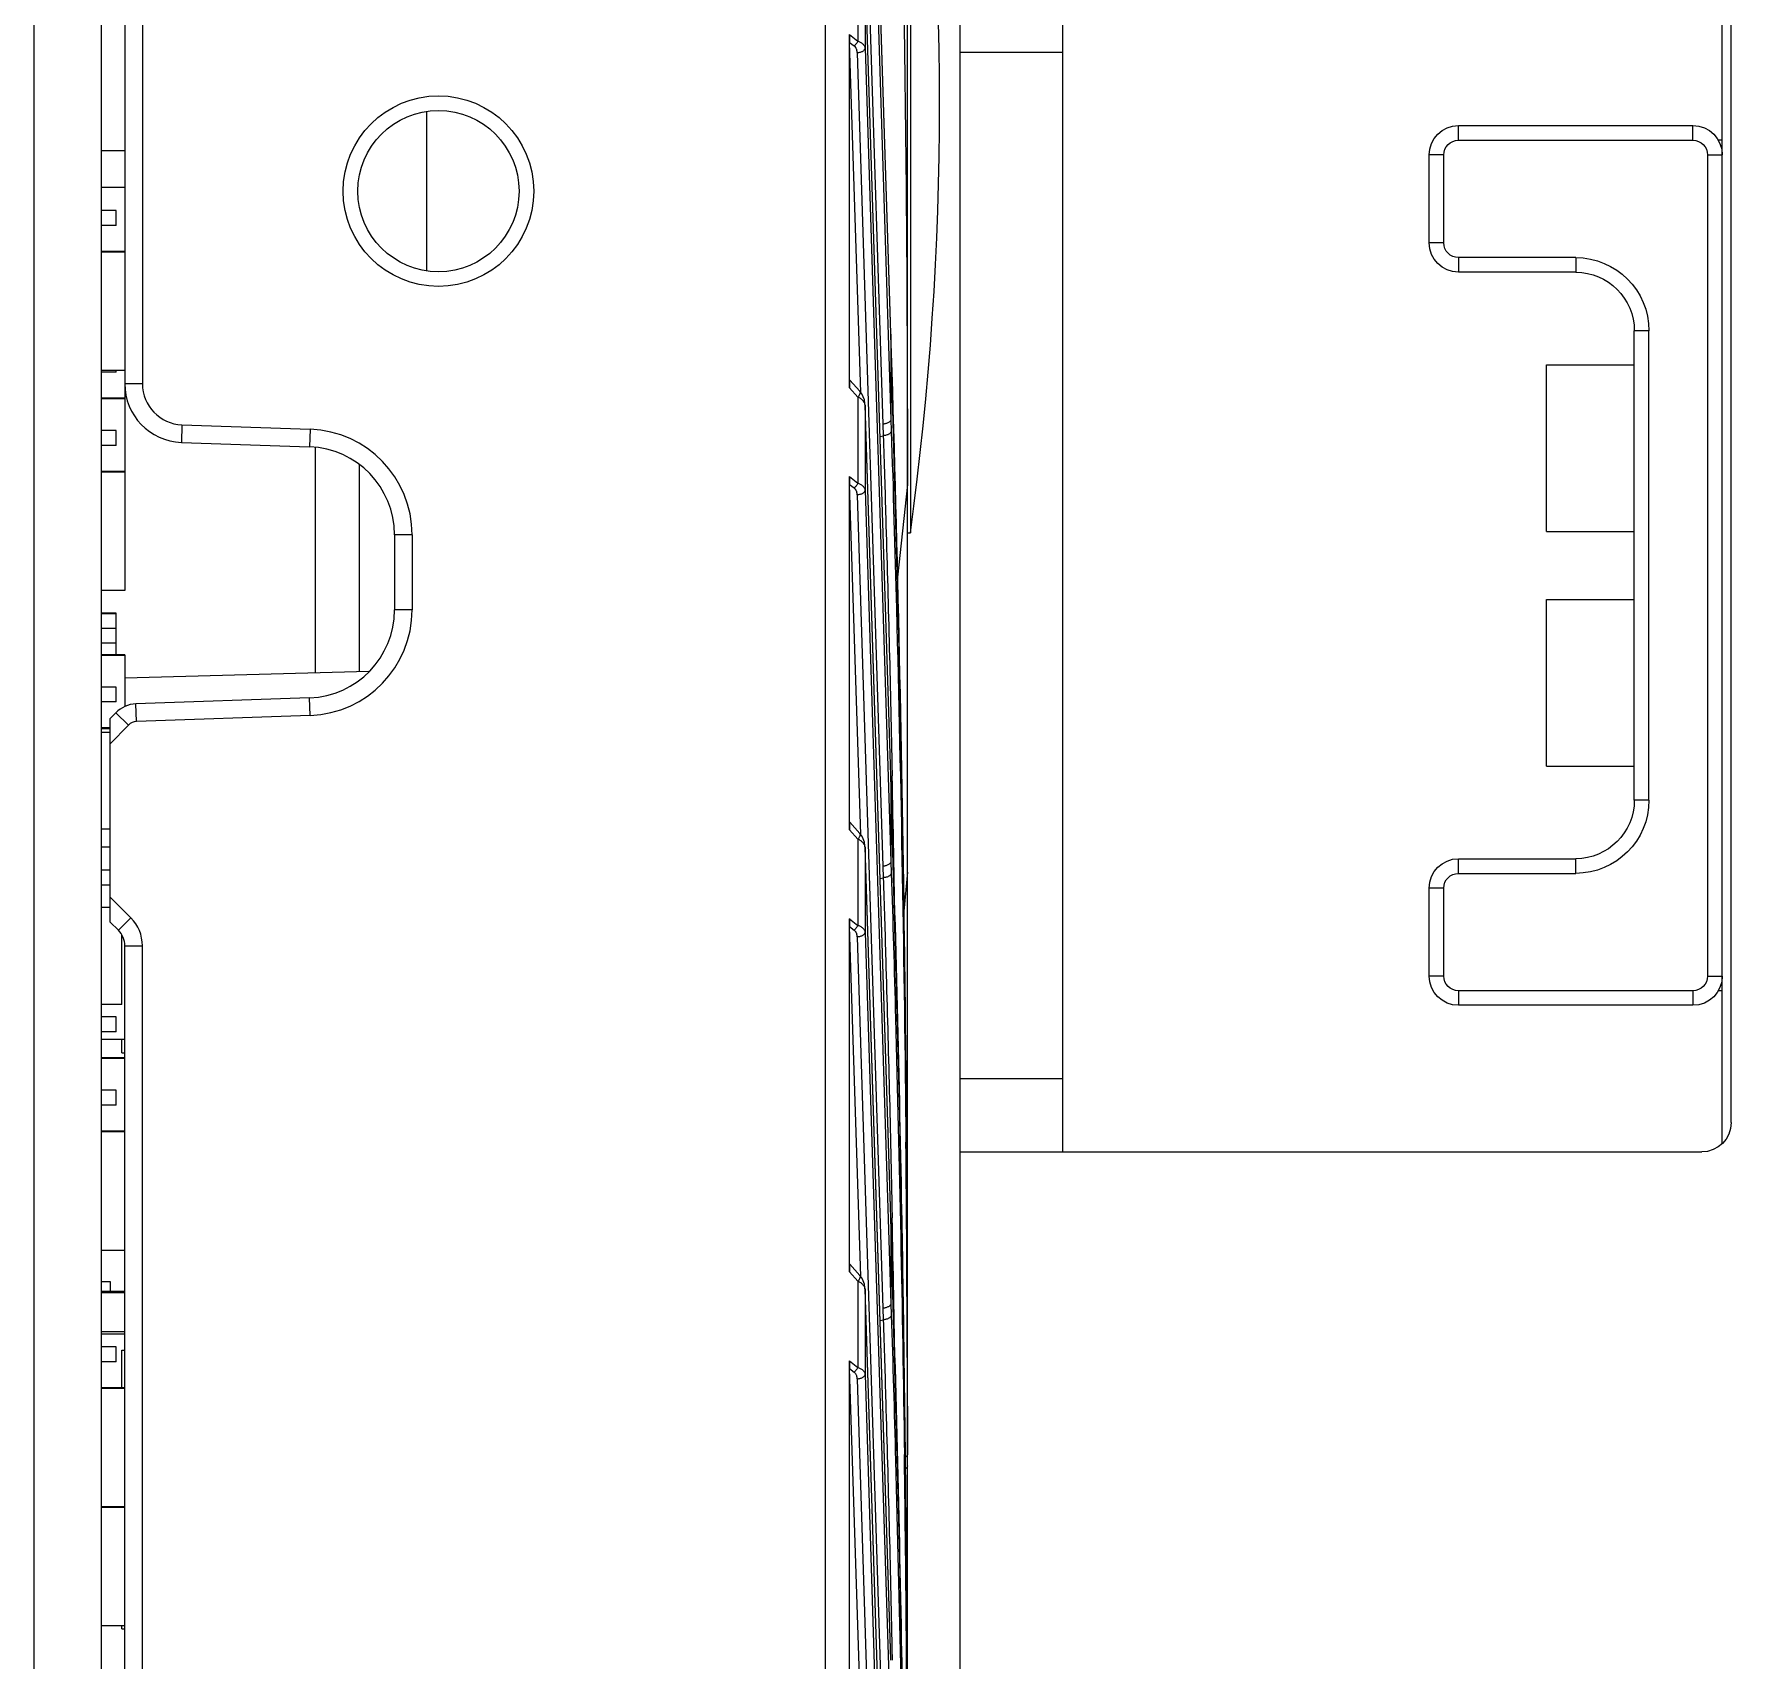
# Model space of a CAD drawing. Header units: millimetres. Extents: x 1409 to 26878, y 589 to 5187.
# Drawn here: x 18727.3 to 18785.2, y 2811.3 to 2866.7 of the extents above; entities that cross this region are included whole.
import ezdxf

# ---------------------------------------------------------------- set-up
doc = ezdxf.new("R2010")
doc.units = ezdxf.units.MM
doc.layers.add('02___PRT_ALL_AXES', color=7, linetype='Continuous')
doc.layers.add('_147615', color=7, linetype='Continuous')

# ---------------------------------------------------------------- blocks, each defined once
blk = doc.blocks.new('rdgx')
at = {"color": 114, "linetype": 'Continuous', "lineweight": -3, "true_color": 0x139b48}
for p, q in [((18150.099, 8185.248), (18150.099, 8857.748)), ((18146.599, 8762.748), (18146.599, 8802.748)), ((18124.099, 8763.034), (18124.099, 8802.462)), ((18123.799, 8763.748), (18123.799, 8801.748)), ((18150.099, 8800.248), (18146.599, 8800.248)), ((18125.099, 8797.248), (18125.099, 8797.748)), ((18133.099, 8797.748), (18125.099, 8797.748)), ((18133.099, 8797.248), (18133.099, 8797.748)), ((18124.099, 8797.248), (18124.233, 8797.248)), ((18124.599, 8796.748), (18124.099, 8796.748)), ((18124.599, 8796.748), (18124.599, 8768.748)), ((18133.099, 8797.248), (18125.099, 8797.248)), ((18133.599, 8793.748), (18133.599, 8796.748)), ((18133.599, 8796.748), (18134.099, 8796.748)), ((18134.099, 8793.748), (18134.099, 8796.748)), ((18133.599, 8793.748), (18134.099, 8793.748)), ((18129.099, 8793.248), (18129.099, 8792.748)), ((18129.099, 8793.248), (18133.099, 8793.248)), ((18129.099, 8792.748), (18133.099, 8792.748)), ((18133.099, 8793.248), (18133.099, 8792.748)), ((18126.599, 8774.748), (18126.599, 8790.748)), ((18126.599, 8790.748), (18127.099, 8790.748)), ((18127.099, 8774.748), (18127.099, 8790.748)), ((18126.599, 8774.748), (18127.099, 8774.748)), ((18129.099, 8772.248), (18129.099, 8772.748)), ((18133.099, 8772.748), (18129.099, 8772.748)), ((18133.099, 8772.248), (18133.099, 8772.748)), ((18133.099, 8772.248), (18129.099, 8772.248)), ((18133.599, 8768.748), (18133.599, 8771.748)), ((18133.599, 8771.748), (18134.099, 8771.748)), ((18134.099, 8768.748), (18134.099, 8771.748)), ((18124.599, 8768.748), (18124.099, 8768.748)), ((18133.599, 8768.748), (18134.099, 8768.748)), ((18124.099, 8768.248), (18124.233, 8768.248)), ((18125.099, 8768.248), (18125.099, 8767.748)), ((18125.099, 8768.248), (18133.099, 8768.248)), ((18133.099, 8768.248), (18133.099, 8767.748)), ((18125.099, 8767.748), (18133.099, 8767.748)), ((18150.099, 8765.248), (18146.599, 8765.248)), ((18150.099, 8762.748), (18124.799, 8762.748))]:
    blk.add_line(p, q, dxfattribs=at)
for centre, radius, start, end in [((18125.099, 8796.748), 1, 90, 180), ((18133.099, 8796.748), 1, 0, 90), ((18125.099, 8796.748), 0.5, 90, 180), ((18133.099, 8796.748), 0.5, 0, 90), ((18133.099, 8793.748), 1, 270, 0), ((18133.099, 8793.748), 0.5, 270, 0), ((18129.099, 8790.748), 2.5, 90, 180), ((18129.099, 8790.748), 2, 90, 180), ((18129.099, 8774.748), 2.5, 180, 270), ((18129.099, 8774.748), 2, 180, 270), ((18133.099, 8771.748), 1, 0, 90), ((18133.099, 8771.748), 0.5, 0, 90), ((18125.099, 8768.748), 1, 180, 270), ((18125.099, 8768.748), 0.5, 180, 270), ((18133.099, 8768.748), 1, 270, 0), ((18133.099, 8768.748), 0.5, 270, 0), ((18124.799, 8763.748), 1, 180, 270)]:
    blk.add_arc(centre, radius, start, end, dxfattribs=at)
at = {"layer": '02___PRT_ALL_AXES', "color": 114, "linetype": 'Continuous', "lineweight": -3, "true_color": 0x139b48}
for p, q in [((18130.099, 8789.588), (18127.099, 8789.588)), ((18130.099, 8783.908), (18130.099, 8789.588)), ((18130.099, 8783.908), (18127.099, 8783.908)), ((18130.099, 8781.588), (18127.099, 8781.588)), ((18130.099, 8775.908), (18130.099, 8781.588)), ((18130.099, 8775.908), (18127.099, 8775.908))]:
    blk.add_line(p, q, dxfattribs=at)
blk = doc.blocks.new('*U77')
blk.add_blockref('rdgx', (-18135.099, -8526.998))
blk = doc.blocks.new('*U78')
at = {"color": 0, "linetype": 'ByBlock', "lineweight": -2, "transparency": 16777216}
blk.add_blockref('*U77', (0, 0), dxfattribs=at)
blk = doc.blocks.new('5555')
at = {"color": 7, "linetype": 'Continuous'}
for p, q in [((2254.952, 3834.509), (2254.952, 3497.009)), ((2257.252, 3497.009), (2257.252, 3834.509)), ((2284.752, 3501.965), (2284.752, 3829.553)), ((2281.952, 3532.465), (2281.952, 3799.053)), ((2258.052, 3797.451), (2258.052, 3757.137)), ((2258.652, 3795.828), (2258.652, 3764.19)), ((2284.178, 3766.286), (2283.307, 3793.625)), ((2284.177, 3766.277), (2283.307, 3793.616)), ((2283.033, 3790.547), (2283.916, 3762.812)), ((2283.307, 3790.707), (2284.19, 3762.972)), ((2283.066, 3778.807), (2283.066, 3775.87)), ((2284.178, 3751.211), (2283.307, 3778.55)), ((2283.307, 3778.54), (2283.307, 3775.632)), ((2284.177, 3751.202), (2283.307, 3778.54)), ((2282.777, 3764.052), (2282.777, 3776.099)), ((2282.777, 3776.099), (2283.066, 3775.87)), ((2283.162, 3763.896), (2282.781, 3775.833)), ((2282.781, 3775.833), (2282.937, 3775.71)), ((2283.033, 3775.472), (2283.916, 3747.737)), ((2283.307, 3775.632), (2284.19, 3747.897)), ((2268.352, 3768.042), (2268.352, 3773.476)), ((2258.052, 3772.137), (2257.252, 3772.137)), ((2258.052, 3770.887), (2257.252, 3770.887)), ((2257.752, 3770.098), (2257.252, 3770.098)), ((2257.752, 3769.59), (2257.752, 3770.098)), ((2257.752, 3769.59), (2257.252, 3769.59)), ((2258.052, 3768.701), (2257.252, 3768.701)), ((2258.052, 3768.676), (2257.252, 3768.676)), ((2284.177, 3766.277), (2284.178, 3766.286)), ((2284.19, 3765.89), (2284.177, 3766.277)), ((2284.19, 3765.89), (2284.178, 3766.286)), ((2284.19, 3765.881), (2284.19, 3765.89)), ((2284.19, 3765.881), (2284.19, 3765.89)), ((2284.19, 3765.881), (2284.19, 3765.89)), ((2284.19, 3765.881), (2284.19, 3762.972)), ((2258.052, 3764.637), (2257.252, 3764.637)), ((2257.752, 3764.59), (2257.252, 3764.59)), ((2257.752, 3764.59), (2257.752, 3764.637)), ((2258.652, 3764.19), (2258.052, 3764.19)), ((2283.133, 3763.933), (2282.788, 3764.315)), ((2258.052, 3763.701), (2257.252, 3763.701)), ((2258.052, 3763.676), (2257.252, 3763.676)), ((2283.066, 3763.732), (2282.777, 3764.052)), ((2283.066, 3763.732), (2283.066, 3760.795)), ((2283.307, 3763.465), (2283.307, 3763.474)), ((2284.178, 3736.136), (2283.307, 3763.474)), ((2283.307, 3763.465), (2283.307, 3760.556)), ((2284.177, 3736.126), (2283.307, 3763.465)), ((2284.19, 3762.972), (2284.202, 3762.579)), ((2257.752, 3762.598), (2257.252, 3762.598)), ((2257.752, 3762.09), (2257.752, 3762.598)), ((2260.003, 3762.791), (2259.982, 3762.192)), ((2260.003, 3762.791), (2264.378, 3762.638)), ((2264.378, 3762.638), (2264.357, 3762.039)), ((2283.821, 3762.393), (2283.929, 3762.419)), ((2283.916, 3762.812), (2283.929, 3762.419)), ((2257.752, 3762.09), (2257.252, 3762.09)), ((2259.982, 3762.192), (2264.357, 3762.039)), ((2258.052, 3761.201), (2257.252, 3761.201)), ((2258.052, 3761.176), (2257.252, 3761.176)), ((2282.777, 3748.977), (2282.777, 3761.024)), ((2282.777, 3761.024), (2283.066, 3760.795)), ((2283.162, 3748.82), (2282.781, 3760.758)), ((2282.781, 3760.758), (2282.937, 3760.635)), ((2284.752, 3760.758), (2284.411, 3757.597)), ((2283.033, 3760.396), (2283.916, 3732.662)), ((2283.307, 3760.556), (2284.19, 3732.822)), ((2267.252, 3759.041), (2267.252, 3756.477)), ((2267.852, 3759.041), (2267.252, 3759.041)), ((2267.852, 3759.041), (2267.852, 3756.477)), ((2258.052, 3757.137), (2257.252, 3757.137)), ((2257.752, 3756.361), (2257.252, 3756.361)), ((2257.752, 3756.348), (2257.252, 3756.348)), ((2257.752, 3754.951), (2257.752, 3756.361)), ((2267.852, 3756.477), (2267.252, 3756.477)), ((2257.752, 3755.84), (2257.252, 3755.84)), ((2257.752, 3755.345), (2257.252, 3755.345)), ((2258.052, 3754.951), (2257.252, 3754.951)), ((2258.052, 3754.926), (2257.252, 3754.926)), ((2258.052, 3754.951), (2258.052, 3753.184)), ((2266.383, 3754.373), (2258.052, 3754.155)), ((2257.752, 3753.848), (2257.252, 3753.848)), ((2257.752, 3753.34), (2257.752, 3753.848)), ((2257.752, 3753.34), (2257.252, 3753.34)), ((2264.357, 3753.479), (2258.428, 3753.272)), ((2258.449, 3752.672), (2258.428, 3753.272)), ((2264.378, 3752.88), (2264.357, 3753.479)), ((2257.743, 3752.967), (2257.552, 3752.769)), ((2257.552, 3745.834), (2257.552, 3752.769)), ((2258.175, 3752.551), (2257.552, 3751.905)), ((2258.175, 3752.551), (2257.743, 3752.967)), ((2264.378, 3752.88), (2258.449, 3752.672)), ((2257.552, 3752.451), (2257.252, 3752.451)), ((2257.552, 3752.426), (2257.252, 3752.426)), ((2257.552, 3752.297), (2257.252, 3752.297)), ((2284.177, 3751.202), (2284.178, 3751.211)), ((2284.19, 3750.815), (2284.177, 3751.202)), ((2284.19, 3750.815), (2284.178, 3751.211)), ((2284.19, 3750.805), (2284.19, 3750.815)), ((2284.19, 3750.805), (2284.19, 3750.815)), ((2284.19, 3750.805), (2284.19, 3750.815)), ((2284.19, 3750.805), (2284.19, 3747.897)), ((2284.225, 3751.212), (2284.234, 3750.816)), ((2283.133, 3748.858), (2282.788, 3749.24)), ((2257.552, 3748.995), (2257.252, 3748.995)), ((2283.066, 3748.657), (2282.777, 3748.977)), ((2283.066, 3748.657), (2283.066, 3745.719)), ((2257.552, 3748.387), (2257.252, 3748.387)), ((2283.307, 3748.389), (2283.307, 3748.399)), ((2284.178, 3721.06), (2283.307, 3748.399)), ((2283.307, 3748.389), (2283.307, 3745.481)), ((2284.177, 3721.051), (2283.307, 3748.389)), ((2284.19, 3747.897), (2284.202, 3747.504)), ((2257.552, 3747.598), (2257.252, 3747.598)), ((2283.821, 3747.318), (2283.929, 3747.344)), ((2283.916, 3747.737), (2283.929, 3747.344)), ((2284.752, 3747.529), (2284.629, 3746.208)), ((2257.552, 3747.09), (2257.252, 3747.09)), ((2257.552, 3746.328), (2257.252, 3746.328)), ((2258.257, 3745.978), (2257.552, 3746.683)), ((2257.832, 3745.554), (2257.552, 3745.834)), ((2257.832, 3745.554), (2258.257, 3745.978)), ((2282.777, 3733.901), (2282.777, 3745.948)), ((2282.777, 3745.948), (2283.066, 3745.719)), ((2283.162, 3733.745), (2282.781, 3745.683)), ((2282.781, 3745.683), (2282.937, 3745.559)), ((2257.952, 3743.026), (2257.952, 3745.394)), ((2258.052, 3676.87), (2258.052, 3745.023)), ((2258.052, 3745.023), (2258.652, 3745.023)), ((2258.652, 3676.87), (2258.652, 3745.023)), ((2283.033, 3745.321), (2283.916, 3717.586)), ((2283.307, 3745.481), (2284.19, 3717.746)), ((2257.952, 3743.026), (2257.252, 3743.026)), ((2257.752, 3742.598), (2257.252, 3742.598)), ((2257.752, 3742.09), (2257.252, 3742.09)), ((2257.752, 3742.09), (2257.752, 3742.598)), ((2258.052, 3741.827), (2257.252, 3741.827)), ((2257.952, 3741.373), (2257.952, 3741.827)), ((2258.052, 3741.201), (2257.252, 3741.201)), ((2258.052, 3741.176), (2257.252, 3741.176)), ((2257.952, 3741.373), (2258.052, 3741.373)), ((2257.752, 3740.098), (2257.252, 3740.098)), ((2257.752, 3739.59), (2257.752, 3740.098)), ((2257.752, 3739.59), (2257.252, 3739.59)), ((2258.052, 3738.701), (2257.252, 3738.701)), ((2258.052, 3738.676), (2257.252, 3738.676)), ((2284.177, 3736.126), (2284.178, 3736.136)), ((2284.19, 3735.74), (2284.177, 3736.126)), ((2284.19, 3735.74), (2284.178, 3736.136)), ((2284.19, 3735.73), (2284.19, 3735.74)), ((2284.19, 3735.73), (2284.19, 3735.74)), ((2284.19, 3735.73), (2284.19, 3735.74)), ((2284.19, 3735.73), (2284.19, 3732.822)), ((2284.225, 3736.137), (2284.234, 3735.74)), ((2258.052, 3734.637), (2257.252, 3734.637)), ((2283.133, 3733.782), (2282.788, 3734.165)), ((2257.252, 3733.578), (2257.552, 3733.578)), ((2257.552, 3733.578), (2257.552, 3733.228)), ((2283.066, 3733.581), (2282.777, 3733.901)), ((2283.066, 3733.581), (2283.066, 3730.644)), ((2258.052, 3733.228), (2257.252, 3733.228)), ((2257.252, 3733.199), (2258.052, 3733.199)), ((2284.178, 3705.985), (2283.307, 3733.324)), ((2283.307, 3733.314), (2283.307, 3733.324)), ((2284.177, 3705.975), (2283.307, 3733.314)), ((2283.307, 3733.314), (2283.307, 3730.406)), ((2284.19, 3732.822), (2284.202, 3732.428)), ((2283.821, 3732.242), (2283.929, 3732.268)), ((2283.916, 3732.662), (2283.929, 3732.268)), ((2258.052, 3731.857), (2257.252, 3731.857)), ((2257.252, 3731.787), (2258.052, 3731.787)), ((2257.752, 3731.348), (2257.252, 3731.348)), ((2257.752, 3730.84), (2257.752, 3731.348)), ((2257.952, 3729.951), (2257.952, 3731.228)), ((2257.952, 3731.228), (2258.052, 3731.228)), ((2257.752, 3730.84), (2257.252, 3730.84)), ((2282.777, 3718.826), (2282.777, 3730.873)), ((2282.777, 3730.873), (2283.066, 3730.644)), ((2283.162, 3718.669), (2282.781, 3730.607)), ((2282.781, 3730.607), (2282.937, 3730.484)), ((2284.644, 3730.984), (2284.643, 3731.052)), ((2284.685, 3727.68), (2284.643, 3731.052)), ((2284.685, 3727.68), (2284.644, 3730.984)), ((2284.745, 3730.985), (2284.752, 3727.681)), ((2284.747, 3730.985), (2284.748, 3730.589)), ((2284.748, 3730.589), (2284.752, 3727.681)), ((2284.752, 3730.589), (2284.752, 3730.985)), ((2258.052, 3729.951), (2257.252, 3729.951)), ((2258.052, 3729.926), (2257.252, 3729.926)), ((2283.033, 3730.246), (2283.916, 3702.511)), ((2283.307, 3730.406), (2284.19, 3702.671)), ((2284.752, 3715.909), (2284.687, 3727.521)), ((2258.052, 3725.887), (2257.252, 3725.887)), ((2258.052, 3725.865), (2257.252, 3725.865)), ((2258.052, 3721.827), (2257.252, 3721.827)), ((2257.952, 3721.735), (2257.952, 3721.827)), ((2257.952, 3721.735), (2258.052, 3721.735)), ((2284.177, 3721.051), (2284.178, 3721.06)), ((2284.19, 3720.664), (2284.177, 3721.051)), ((2284.19, 3720.664), (2284.178, 3721.06)), ((2284.225, 3721.061), (2284.234, 3720.665))]:
    blk.add_line(p, q, dxfattribs=at)
for points in [[(2284.752, 3730.985), (2284.687, 3742.596), (2284.499, 3754.285), (2284.19, 3765.89)], [(2283.307, 3763.474), (2283.304, 3763.515), (2283.285, 3763.638), (2283.248, 3763.749), (2283.196, 3763.85), (2283.133, 3763.933)], [(2284.687, 3727.521), (2284.499, 3739.21), (2284.19, 3750.815)], [(2283.307, 3748.399), (2283.304, 3748.44), (2283.285, 3748.562), (2283.248, 3748.674), (2283.196, 3748.774), (2283.133, 3748.858)], [(2284.687, 3712.446), (2284.499, 3724.134), (2284.19, 3735.74)], [(2283.307, 3733.324), (2283.304, 3733.364), (2283.285, 3733.487), (2283.248, 3733.598), (2283.196, 3733.699), (2283.133, 3733.782)]]:
    blk.add_lwpolyline(points, dxfattribs=at)
for radius in [3.25, 2.75]:
    blk.add_circle((2268.752, 3770.759), radius, dxfattribs=at)
for centre, radius, start, end in [((2260.052, 3764.19), 2, 180, 268), ((2260.052, 3764.19), 1.4, 180, 268), ((2264.252, 3759.041), 3.6, 0, 88), ((2264.252, 3759.041), 3, 0, 88), ((2264.252, 3756.477), 3, 272, 0), ((2264.252, 3756.477), 3.6, 272, 0), ((2258.463, 3752.273), 1, 92, 136), ((2258.463, 3752.273), 0.4, 92, 136), ((1175.893, 3727.531), 1108.585, 0.932209, 1.203557), ((2257.302, 3745.023), 0.75, 0, 45), ((2257.302, 3745.023), 1.35, 0, 45), ((1176.199, 3727.681), 1108.553, 0.170759, 0.550314), ((1176.14, 3730.589), 1108.612, 0.020446, 0.399988), ((1175.893, 3712.455), 1108.585, 0.932209, 1.203557), ((1176.426, 3712.608), 1108.326, 0.550317, 0.77916), ((1176.3, 3715.515), 1108.452, 0.399989, 0.628818), ((1176.199, 3712.606), 1108.553, 0.170759, 0.550314), ((1176.14, 3715.514), 1108.612, 0.020446, 0.399988)]:
    blk.add_arc(centre, radius, start, end, dxfattribs=at)
for centre, major_axis, ratio, start_param, end_param in [((2282.795, 3775.962), (-0.006, 0.387), 0.043625, 1.207842, 1.907655), ((2282.795, 3763.86), (-0.008, 0.456), 0.03597, -0.04118, 1.135116), ((2282.795, 3760.886), (-0.006, 0.387), 0.043625, 1.207842, 1.907655), ((2282.795, 3748.785), (-0.008, 0.456), 0.03597, -0.04118, 1.135116), ((2282.795, 3745.811), (-0.006, 0.387), 0.043625, 1.207842, 1.907655), ((2282.795, 3733.709), (-0.008, 0.456), 0.03597, -0.04118, 1.135116), ((2282.795, 3730.736), (-0.006, 0.387), 0.043625, 1.207842, 1.907655)]:
    blk.add_ellipse(centre, major_axis=major_axis, ratio=ratio, start_param=start_param, end_param=end_param, dxfattribs=at)
for points, knots in [([(2284.571, 3780.782), (2284.601, 3779.114), (2284.707, 3772.44), (2284.752, 3765.765), (2284.752, 3760.758)], [0, 0, 0, 0, 0.249927, 1, 1, 1, 1]), ([(2283.066, 3775.87), (2283.057, 3775.855), (2283.039, 3775.826), (2283.008, 3775.785), (2282.974, 3775.746), (2282.949, 3775.722), (2282.937, 3775.71)], [0, 0, 0, 0, 0.248018, 0.501621, 0.754402, 1, 1, 1, 1]), ([(2282.937, 3775.71), (2282.955, 3775.696), (2282.977, 3775.67), (2282.998, 3775.631), (2283.015, 3775.59), (2283.028, 3775.537), (2283.032, 3775.494), (2283.033, 3775.472)], [0, 0, 0, 0, 0.256695, 0.382089, 0.506385, 0.753251, 1, 1, 1, 1]), ([(2283.066, 3775.87), (2283.084, 3775.864), (2283.119, 3775.852), (2283.166, 3775.828), (2283.207, 3775.8), (2283.241, 3775.77), (2283.268, 3775.738), (2283.288, 3775.704), (2283.301, 3775.668), (2283.306, 3775.644), (2283.307, 3775.632)], [0, 0, 0, 0, 0.158904, 0.306341, 0.442472, 0.568149, 0.684741, 0.794091, 0.898356, 1, 1, 1, 1]), ([(2283.307, 3775.632), (2283.306, 3775.622), (2283.3, 3775.601), (2283.283, 3775.573), (2283.257, 3775.547), (2283.223, 3775.524), (2283.182, 3775.504), (2283.136, 3775.488), (2283.086, 3775.477), (2283.051, 3775.473), (2283.033, 3775.472)], [0, 0, 0, 0, 0.087721, 0.183554, 0.291171, 0.41195, 0.545418, 0.68978, 0.84241, 1, 1, 1, 1]), ([(2284.725, 3738.328), (2284.709, 3740.625), (2284.616, 3749.81), (2284.409, 3758.995), (2284.19, 3765.881)], [0, 0, 0, 0, 0.249991, 1, 1, 1, 1]), ([(2283.066, 3763.732), (2283.074, 3763.742), (2283.09, 3763.763), (2283.11, 3763.794), (2283.126, 3763.824), (2283.138, 3763.851), (2283.145, 3763.877), (2283.147, 3763.899), (2283.144, 3763.916), (2283.139, 3763.926), (2283.135, 3763.931), (2283.133, 3763.933)], [0, 0, 0, 0, 0.177781, 0.343274, 0.493701, 0.627259, 0.742963, 0.841273, 0.924881, 0.96303, 1, 1, 1, 1]), ([(2283.234, 3763.616), (2283.224, 3763.627), (2283.201, 3763.65), (2283.161, 3763.68), (2283.116, 3763.708), (2283.083, 3763.724), (2283.066, 3763.732)], [0, 0, 0, 0, 0.224787, 0.466098, 0.724542, 1, 1, 1, 1]), ([(2283.295, 3763.518), (2283.289, 3763.535), (2283.272, 3763.57), (2283.248, 3763.601), (2283.234, 3763.616)], [0, 0, 0, 0, 0.477411, 1, 1, 1, 1]), ([(2283.307, 3763.465), (2283.306, 3763.469), (2283.304, 3763.487), (2283.3, 3763.505), (2283.295, 3763.518)], [0, 0, 0, 0, 0.245957, 1, 1, 1, 1]), ([(2284.19, 3762.972), (2284.189, 3762.963), (2284.184, 3762.942), (2284.166, 3762.914), (2284.14, 3762.888), (2284.106, 3762.864), (2284.066, 3762.845), (2284.019, 3762.829), (2283.969, 3762.818), (2283.934, 3762.814), (2283.916, 3762.812)], [0, 0, 0, 0, 0.087721, 0.183554, 0.291171, 0.41195, 0.545418, 0.68978, 0.84241, 1, 1, 1, 1]), ([(2284.202, 3762.579), (2284.202, 3762.569), (2284.196, 3762.549), (2284.179, 3762.52), (2284.153, 3762.494), (2284.119, 3762.471), (2284.078, 3762.451), (2284.032, 3762.436), (2283.982, 3762.425), (2283.947, 3762.42), (2283.929, 3762.419)], [0, 0, 0, 0, 0.087716, 0.183532, 0.29113, 0.411898, 0.545364, 0.689735, 0.842384, 1, 1, 1, 1]), ([(2283.929, 3762.419), (2283.958, 3761.485), (2284.071, 3757.75), (2284.165, 3754.014), (2284.225, 3751.212)], [0, 0, 0, 0, 0.250008, 1, 1, 1, 1]), ([(2284.202, 3762.579), (2284.266, 3760.559), (2284.499, 3752.477), (2284.643, 3744.392), (2284.701, 3738.328)], [0, 0, 0, 0, 0.250015, 1, 1, 1, 1]), ([(2283.066, 3760.795), (2283.057, 3760.78), (2283.039, 3760.751), (2283.008, 3760.709), (2282.974, 3760.67), (2282.949, 3760.646), (2282.937, 3760.635)], [0, 0, 0, 0, 0.248018, 0.501621, 0.754402, 1, 1, 1, 1]), ([(2282.937, 3760.635), (2282.955, 3760.621), (2282.977, 3760.594), (2282.998, 3760.555), (2283.015, 3760.515), (2283.028, 3760.462), (2283.032, 3760.418), (2283.033, 3760.396)], [0, 0, 0, 0, 0.256695, 0.382089, 0.506385, 0.753251, 1, 1, 1, 1]), ([(2283.066, 3760.795), (2283.084, 3760.789), (2283.119, 3760.776), (2283.166, 3760.752), (2283.207, 3760.725), (2283.241, 3760.695), (2283.268, 3760.663), (2283.288, 3760.628), (2283.301, 3760.593), (2283.306, 3760.568), (2283.307, 3760.556)], [0, 0, 0, 0, 0.158904, 0.306341, 0.442472, 0.568149, 0.684741, 0.794091, 0.898356, 1, 1, 1, 1]), ([(2283.307, 3760.556), (2283.306, 3760.546), (2283.3, 3760.526), (2283.283, 3760.498), (2283.257, 3760.471), (2283.223, 3760.448), (2283.182, 3760.429), (2283.136, 3760.413), (2283.086, 3760.402), (2283.051, 3760.398), (2283.033, 3760.396)], [0, 0, 0, 0, 0.087721, 0.183554, 0.291171, 0.41195, 0.545418, 0.68978, 0.84241, 1, 1, 1, 1]), ([(2284.643, 3731.052), (2284.62, 3732.698), (2284.513, 3739.284), (2284.347, 3745.868), (2284.19, 3750.805)], [0, 0, 0, 0, 0.249991, 1, 1, 1, 1]), ([(2283.066, 3748.657), (2283.074, 3748.667), (2283.09, 3748.687), (2283.11, 3748.718), (2283.126, 3748.748), (2283.138, 3748.776), (2283.145, 3748.801), (2283.147, 3748.824), (2283.144, 3748.84), (2283.139, 3748.851), (2283.135, 3748.856), (2283.133, 3748.858)], [0, 0, 0, 0, 0.177781, 0.343274, 0.493701, 0.627259, 0.742963, 0.841273, 0.924881, 0.96303, 1, 1, 1, 1]), ([(2283.234, 3748.541), (2283.224, 3748.552), (2283.201, 3748.574), (2283.161, 3748.605), (2283.116, 3748.633), (2283.083, 3748.649), (2283.066, 3748.657)], [0, 0, 0, 0, 0.224787, 0.466098, 0.724542, 1, 1, 1, 1]), ([(2283.295, 3748.442), (2283.289, 3748.46), (2283.272, 3748.495), (2283.248, 3748.526), (2283.234, 3748.541)], [0, 0, 0, 0, 0.477411, 1, 1, 1, 1]), ([(2283.307, 3748.389), (2283.306, 3748.394), (2283.304, 3748.412), (2283.3, 3748.429), (2283.295, 3748.442)], [0, 0, 0, 0, 0.245957, 1, 1, 1, 1]), ([(2284.19, 3747.897), (2284.189, 3747.887), (2284.184, 3747.867), (2284.166, 3747.838), (2284.14, 3747.812), (2284.106, 3747.789), (2284.066, 3747.769), (2284.019, 3747.754), (2283.969, 3747.742), (2283.934, 3747.738), (2283.916, 3747.737)], [0, 0, 0, 0, 0.087721, 0.183554, 0.291171, 0.41195, 0.545418, 0.68978, 0.84241, 1, 1, 1, 1]), ([(2284.202, 3747.504), (2284.202, 3747.494), (2284.196, 3747.473), (2284.179, 3747.445), (2284.153, 3747.419), (2284.119, 3747.396), (2284.078, 3747.376), (2284.032, 3747.36), (2283.982, 3747.349), (2283.947, 3747.345), (2283.929, 3747.344)], [0, 0, 0, 0, 0.087716, 0.183532, 0.29113, 0.411898, 0.545364, 0.689735, 0.842384, 1, 1, 1, 1]), ([(2283.929, 3747.344), (2283.958, 3746.41), (2284.071, 3742.675), (2284.165, 3738.939), (2284.225, 3736.137)], [0, 0, 0, 0, 0.250008, 1, 1, 1, 1]), ([(2284.202, 3747.504), (2284.254, 3745.852), (2284.448, 3739.245), (2284.582, 3732.636), (2284.65, 3727.679)], [0, 0, 0, 0, 0.250013, 1, 1, 1, 1]), ([(2283.066, 3745.719), (2283.057, 3745.705), (2283.039, 3745.676), (2283.008, 3745.634), (2282.974, 3745.595), (2282.949, 3745.571), (2282.937, 3745.559)], [0, 0, 0, 0, 0.248018, 0.501621, 0.754402, 1, 1, 1, 1]), ([(2282.937, 3745.559), (2282.955, 3745.545), (2282.977, 3745.519), (2282.998, 3745.48), (2283.015, 3745.439), (2283.028, 3745.386), (2283.032, 3745.343), (2283.033, 3745.321)], [0, 0, 0, 0, 0.256695, 0.382089, 0.506385, 0.753251, 1, 1, 1, 1]), ([(2283.066, 3745.719), (2283.084, 3745.714), (2283.119, 3745.701), (2283.166, 3745.677), (2283.207, 3745.65), (2283.241, 3745.62), (2283.268, 3745.587), (2283.288, 3745.553), (2283.301, 3745.518), (2283.306, 3745.493), (2283.307, 3745.481)], [0, 0, 0, 0, 0.158904, 0.306341, 0.442472, 0.568149, 0.684741, 0.794091, 0.898356, 1, 1, 1, 1]), ([(2283.307, 3745.481), (2283.306, 3745.471), (2283.3, 3745.451), (2283.283, 3745.422), (2283.257, 3745.396), (2283.223, 3745.373), (2283.182, 3745.353), (2283.136, 3745.337), (2283.086, 3745.326), (2283.051, 3745.322), (2283.033, 3745.321)], [0, 0, 0, 0, 0.087721, 0.183554, 0.291171, 0.41195, 0.545418, 0.68978, 0.84241, 1, 1, 1, 1]), ([(2284.643, 3715.977), (2284.62, 3717.623), (2284.513, 3724.208), (2284.347, 3730.793), (2284.19, 3735.73)], [0, 0, 0, 0, 0.249991, 1, 1, 1, 1]), ([(2283.066, 3733.581), (2283.074, 3733.592), (2283.09, 3733.612), (2283.11, 3733.643), (2283.126, 3733.673), (2283.138, 3733.7), (2283.145, 3733.726), (2283.147, 3733.748), (2283.144, 3733.765), (2283.139, 3733.776), (2283.135, 3733.78), (2283.133, 3733.782)], [0, 0, 0, 0, 0.177781, 0.343274, 0.493701, 0.627259, 0.742963, 0.841273, 0.924881, 0.96303, 1, 1, 1, 1]), ([(2283.234, 3733.465), (2283.224, 3733.477), (2283.201, 3733.499), (2283.161, 3733.529), (2283.116, 3733.557), (2283.083, 3733.573), (2283.066, 3733.581)], [0, 0, 0, 0, 0.224787, 0.466098, 0.724542, 1, 1, 1, 1]), ([(2283.295, 3733.367), (2283.289, 3733.384), (2283.272, 3733.419), (2283.248, 3733.45), (2283.234, 3733.465)], [0, 0, 0, 0, 0.477411, 1, 1, 1, 1]), ([(2283.307, 3733.314), (2283.306, 3733.318), (2283.304, 3733.336), (2283.3, 3733.354), (2283.295, 3733.367)], [0, 0, 0, 0, 0.245957, 1, 1, 1, 1]), ([(2284.19, 3732.822), (2284.189, 3732.812), (2284.184, 3732.791), (2284.166, 3732.763), (2284.14, 3732.737), (2284.106, 3732.714), (2284.066, 3732.694), (2284.019, 3732.678), (2283.969, 3732.667), (2283.934, 3732.663), (2283.916, 3732.662)], [0, 0, 0, 0, 0.087721, 0.183554, 0.291171, 0.41195, 0.545418, 0.68978, 0.84241, 1, 1, 1, 1]), ([(2284.202, 3732.428), (2284.202, 3732.419), (2284.196, 3732.398), (2284.179, 3732.37), (2284.153, 3732.344), (2284.119, 3732.32), (2284.078, 3732.301), (2284.032, 3732.285), (2283.982, 3732.274), (2283.947, 3732.27), (2283.929, 3732.268)], [0, 0, 0, 0, 0.087716, 0.183532, 0.29113, 0.411898, 0.545364, 0.689735, 0.842384, 1, 1, 1, 1]), ([(2283.929, 3732.268), (2283.958, 3731.335), (2284.071, 3727.599), (2284.165, 3723.863), (2284.225, 3721.061)], [0, 0, 0, 0, 0.250008, 1, 1, 1, 1]), ([(2284.202, 3732.428), (2284.254, 3730.777), (2284.448, 3724.17), (2284.582, 3717.561), (2284.65, 3712.604)], [0, 0, 0, 0, 0.250013, 1, 1, 1, 1]), ([(2283.066, 3730.644), (2283.057, 3730.629), (2283.039, 3730.6), (2283.008, 3730.559), (2282.974, 3730.52), (2282.949, 3730.495), (2282.937, 3730.484)], [0, 0, 0, 0, 0.248018, 0.501621, 0.754402, 1, 1, 1, 1]), ([(2283.066, 3730.644), (2283.084, 3730.638), (2283.119, 3730.626), (2283.166, 3730.602), (2283.207, 3730.574), (2283.241, 3730.544), (2283.268, 3730.512), (2283.288, 3730.478), (2283.301, 3730.442), (2283.306, 3730.418), (2283.307, 3730.406)], [0, 0, 0, 0, 0.158904, 0.306341, 0.442472, 0.568149, 0.684741, 0.794091, 0.898356, 1, 1, 1, 1]), ([(2282.937, 3730.484), (2282.955, 3730.47), (2282.977, 3730.444), (2282.998, 3730.404), (2283.015, 3730.364), (2283.028, 3730.311), (2283.032, 3730.267), (2283.033, 3730.246)], [0, 0, 0, 0, 0.256695, 0.382089, 0.506385, 0.753251, 1, 1, 1, 1]), ([(2283.307, 3730.406), (2283.306, 3730.396), (2283.3, 3730.375), (2283.283, 3730.347), (2283.257, 3730.321), (2283.223, 3730.297), (2283.182, 3730.278), (2283.136, 3730.262), (2283.086, 3730.251), (2283.051, 3730.247), (2283.033, 3730.246)], [0, 0, 0, 0, 0.087721, 0.183554, 0.291171, 0.41195, 0.545418, 0.68978, 0.84241, 1, 1, 1, 1]), ([(2284.752, 3727.681), (2284.752, 3727.672), (2284.749, 3727.653), (2284.736, 3727.626), (2284.715, 3727.601), (2284.697, 3727.587), (2284.687, 3727.58)], [0, 0, 0, 0, 0.219451, 0.453173, 0.711497, 1, 1, 1, 1]), ([(2284.752, 3727.285), (2284.752, 3727.276), (2284.749, 3727.258), (2284.736, 3727.231), (2284.716, 3727.207), (2284.699, 3727.193), (2284.689, 3727.186)], [0, 0, 0, 0, 0.220352, 0.454493, 0.7125, 1, 1, 1, 1])]:
    blk.add_open_spline(points, degree=3, knots=knots, dxfattribs=at)
at = {"layer": '02___PRT_ALL_AXES', "color": 7, "linetype": 'Continuous'}
for p in [(2284.852, 3788.409), (2284.752, 3759.109)]:
    blk.add_line(p, (2284.852, 3759.109), dxfattribs=at)
blk.add_arc((2178.041, 3773.759), 107.811, 352.19017, 7.80983, dxfattribs=at)
at = {"layer": '_147615', "color": 7, "linetype": 'Continuous'}
for p, q in [((2264.552, 3762.02), (2264.552, 3754.325)), ((2266.052, 3761.437), (2266.052, 3754.364))]:
    blk.add_line(p, q, dxfattribs=at)
blk = doc.blocks.new('*U162')
blk.add_blockref('5555', (-2270.402, -3671.759))
blk = doc.blocks.new('*U163')
at = {"color": 0, "linetype": 'ByBlock', "lineweight": -2, "transparency": 16777216}
blk.add_blockref('*U162', (0, 337.5), dxfattribs=at)

msp = doc.modelspace()

# ---------------------------------------------------------------- block references
msp.add_blockref('*U163', (18742.7511, 2424.8499))
at = {"xscale": -1}
msp.add_blockref('*U78', (18773.9011, 2592.8334), dxfattribs=at)

doc.saveas('drawing.dxf')
